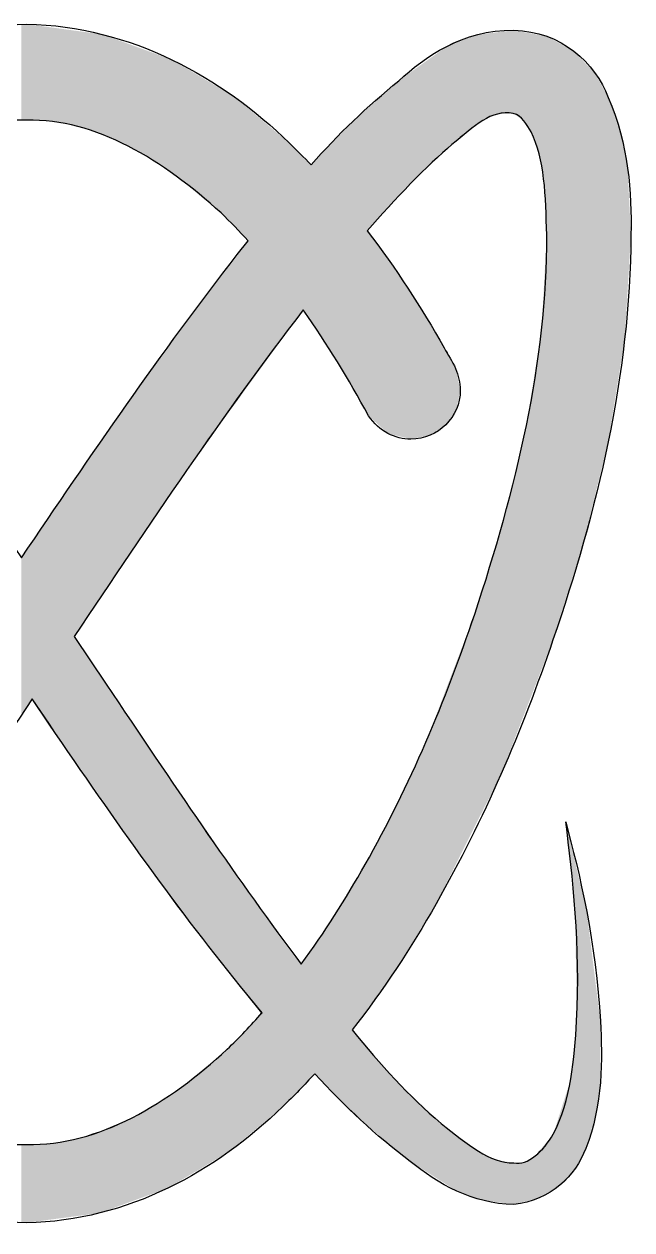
# Model space of a CAD drawing. Extents: x 0 to 50.4, y 0 to 50.
# Drawn here: x 25.2 to 50.4, y 0.04 to 50.02 of the extents above; entities that cross this region are included whole.
import ezdxf

# ---------------------------------------------------------------- set-up
doc = ezdxf.new("R2010")
doc.units = 0
doc.layers.add('LAYER_1', color=7, linetype='CONTINUOUS')

# ---------------------------------------------------------------- blocks, each defined once
blk = doc.blocks.new('BLOCK_2')
at = {"layer": 'LAYER_1'}
blk.add_open_spline([(47.658, 16.953), (47.944, 14.802), (48.274, 11.767), (48.112, 8.697), (48.022, 7.164), (47.88, 5.394), (47.143, 4.01), (46.751, 3.333), (46.085, 2.68), (45.501, 2.82), (44.513, 2.803), (43.587, 3.598), (42.491, 4.452), (41.147, 5.592), (39.972, 6.887), (38.802, 8.331), (40.094, 9.985), (41.258, 11.733), (42.283, 13.56), (44.27, 17.048), (45.856, 20.732), (47.129, 24.496), (48.952, 29.828), (50.337, 35.469), (50.362, 41.279), (50.403, 43.033), (50.266, 45.021), (49.424, 46.982), (48.868, 48.404), (47.481, 49.73), (45.501, 49.762), (43.38, 49.795), (41.8, 48.643), (40.739, 47.671), (39.431, 46.61), (38.213, 45.444), (37.099, 44.186), (36.803, 44.495), (36.501, 44.797), (36.193, 45.092), (33.416, 47.816), (29.623, 49.931), (25.311, 50.019), (21, 49.919), (17.224, 47.79), (14.461, 45.062), (14.084, 44.698), (13.718, 44.323), (13.361, 43.939), (12.248, 45.214), (11.028, 46.395), (9.716, 47.468), (8.658, 48.424), (7.137, 49.539), (5.122, 49.517), (3.275, 49.493), (1.957, 48.242), (1.413, 46.888), (0.583, 44.985), (0.446, 43.026), (0.474, 41.279), (0.474, 35.889), (1.662, 30.631), (3.281, 25.617), (3.269, 25.597), (3.267, 25.577), (3.26, 25.557), (1.453, 20.205), (0.089, 14.536), (0.083, 8.697), (0.047, 6.937), (0.196, 4.927), (1.058, 2.932), (1.631, 1.467), (3.065, 0.104), (5.123, 0.074), (7.305, 0.044), (8.907, 1.226), (9.962, 2.209), (11.379, 3.372), (12.69, 4.656), (13.881, 6.044), (14.157, 5.755), (14.439, 5.47), (14.727, 5.191), (17.453, 2.514), (21.14, 0.421), (25.311, 0.34), (29.482, 0.407), (33.186, 2.486), (35.926, 5.158), (36.388, 5.596), (36.825, 6.054), (37.252, 6.518), (38.483, 5.185), (39.771, 3.958), (41.209, 2.882), (42.353, 1.959), (43.802, 1.113), (45.501, 1.102), (47.036, 1.243), (48.066, 2.299), (48.489, 3.412), (49.208, 5.23), (49.188, 7.135), (49.095, 8.698), (48.928, 11.895), (48.227, 14.86), (47.658, 16.953)], degree=3, knots=[0, 0, 0, 0, 1, 1, 1, 2, 2, 2, 3, 3, 3, 4, 4, 4, 5, 5, 5, 6, 6, 6, 7, 7, 7, 8, 8, 8, 9, 9, 9, 10, 10, 10, 11, 11, 11, 12, 12, 12, 13, 13, 13, 14, 14, 14, 15, 15, 15, 16, 16, 16, 17, 17, 17, 18, 18, 18, 19, 19, 19, 20, 20, 20, 21, 21, 21, 22, 22, 22, 23, 23, 23, 24, 24, 24, 25, 25, 25, 26, 26, 26, 27, 27, 27, 28, 28, 28, 29, 29, 29, 30, 30, 30, 31, 31, 31, 32, 32, 32, 33, 33, 33, 34, 34, 34, 35, 35, 35, 36, 36, 36, 36], dxfattribs=at)
blk = doc.blocks.new('BLOCK_3')
at = {"layer": 'LAYER_1'}
blk.add_open_spline([(17.227, 42.223), (19.611, 44.394), (22.474, 46.136), (25.311, 46.034), (28.148, 46.122), (30.993, 44.366), (33.365, 42.191), (33.752, 41.823), (34.123, 41.435), (34.486, 41.036), (34.486, 41.036), (34.04, 40.465), (34.04, 40.465), (30.849, 36.379), (27.951, 32.128), (25.088, 27.899), (22.287, 32.072), (19.454, 36.257), (16.341, 40.28), (16.341, 40.28), (15.898, 40.853), (15.898, 40.853), (16.322, 41.328), (16.765, 41.785), (17.227, 42.223)], degree=3, knots=[0, 0, 0, 0, 1, 1, 1, 2, 2, 2, 3, 3, 3, 4, 4, 4, 5, 5, 5, 6, 6, 6, 7, 7, 7, 8, 8, 8, 8], dxfattribs=at)
blk = doc.blocks.new('BLOCK_7')
at = {"layer": 'LAYER_1'}
blk.add_open_spline([(33.617, 7.527), (31.211, 5.3), (28.283, 3.512), (25.311, 3.582), (22.339, 3.497), (19.395, 5.275), (16.973, 7.495), (16.617, 7.833), (16.272, 8.183), (15.937, 8.542), (16.179, 8.848), (16.415, 9.155), (16.65, 9.462), (19.82, 13.556), (22.695, 17.813), (25.536, 22.048), (25.536, 22.048), (26.246, 21.001), (26.246, 21.001), (28.996, 16.948), (31.609, 13.282), (34.432, 9.811), (34.432, 9.811), (35.065, 9.038), (35.065, 9.038), (34.605, 8.514), (34.121, 8.009), (33.617, 7.527)], degree=3, knots=[0, 0, 0, 0, 1, 1, 1, 2, 2, 2, 3, 3, 3, 4, 4, 4, 5, 5, 5, 6, 6, 6, 7, 7, 7, 8, 8, 8, 9, 9, 9, 9], dxfattribs=at)
blk = doc.blocks.new('BLOCK_8')
at = {"layer": 'LAYER_1'}
blk.add_open_spline([(36.694, 11.057), (36.694, 11.057), (36.466, 11.355), (36.466, 11.355), (33.806, 14.921), (31.396, 18.504), (28.604, 22.657), (28.604, 22.657), (27.276, 24.637), (27.276, 24.637), (30.373, 29.251), (33.43, 33.842), (36.776, 38.171), (37.762, 36.764), (38.664, 35.302), (39.476, 33.79), (39.927, 33.139), (40.59, 32.804), (41.233, 32.822), (42.366, 32.82), (43.286, 33.726), (43.288, 34.845), (43.288, 34.845), (43.288, 34.851), (43.288, 34.851), (43.271, 35.158), (43.206, 35.46), (43.094, 35.747), (42.956, 36.04), (42.78, 36.317), (42.619, 36.598), (41.671, 38.286), (40.606, 39.908), (39.431, 41.452), (40.541, 42.74), (41.939, 44.19), (42.943, 45.024), (43.891, 45.813), (44.547, 46.472), (45.486, 46.316), (45.837, 46.256), (46.049, 45.816), (46.222, 45.555), (46.79, 44.429), (46.83, 42.915), (46.871, 41.278), (46.897, 36.021), (45.595, 30.731), (43.883, 25.562), (42.68, 21.962), (41.197, 18.465), (39.343, 15.188), (38.529, 13.755), (37.655, 12.363), (36.694, 11.057)], degree=3, knots=[0, 0, 0, 0, 1, 1, 1, 2, 2, 2, 3, 3, 3, 4, 4, 4, 5, 5, 5, 6, 6, 6, 7, 7, 7, 8, 8, 8, 9, 9, 9, 10, 10, 10, 11, 11, 11, 12, 12, 12, 13, 13, 13, 14, 14, 14, 15, 15, 15, 16, 16, 16, 17, 17, 17, 18, 18, 18, 18], dxfattribs=at)
blk = doc.blocks.new('*U9')
at = {"layer": 'LAYER_1', "color": 7}
for points in [[(25.311, 46.034), (25.088, 49.987), (25.311, 50.018)], [(25.311, 46.034), (25.311, 50.018), (25.311, 50.018)], [(25.311, 46.034), (25.311, 50.018), (25.536, 46.023)], [(25.536, 46.023), (25.536, 49.988), (26.245, 45.989)], [(26.245, 45.989), (26.245, 49.892), (26.375, 45.983)], [(26.375, 45.983), (26.375, 49.874), (26.422, 45.974)], [(26.422, 45.974), (26.422, 49.868), (27.276, 45.807)], [(27.276, 45.807), (27.276, 49.752), (27.433, 45.776)], [(27.433, 45.776), (27.433, 49.731), (27.524, 45.746)], [(27.524, 45.746), (27.524, 49.719), (28.344, 45.475)], [(28.344, 45.475), (28.344, 49.608), (28.44, 45.444)], [(28.44, 45.444), (28.44, 49.595), (28.481, 45.43)], [(28.481, 45.43), (28.481, 49.58), (28.603, 45.374)], [(28.603, 45.374), (28.603, 49.536), (28.611, 45.371)], [(28.611, 45.371), (28.611, 49.533), (29.441, 44.994)], [(43.883, 45.761), (43.288, 49.309), (43.883, 49.537)], [(44.011, 45.862), (43.883, 49.537), (44.011, 49.586)], [(44.036, 45.882), (44.011, 49.586), (44.036, 49.589)], [(44.218, 46.024), (44.036, 49.589), (44.218, 49.61)], [(44.274, 46.049), (44.218, 49.61), (44.274, 49.617)], [(44.768, 46.265), (44.274, 49.617), (44.768, 49.675)], [(44.826, 46.291), (44.768, 49.675), (44.826, 49.682)], [(44.973, 46.296), (44.826, 49.682), (44.973, 49.699)], [(45.076, 46.3), (44.973, 49.699), (45.076, 49.711)], [(45.486, 46.316), (45.076, 49.711), (45.486, 49.76)], [(45.501, 46.306), (45.486, 49.76), (45.501, 49.761)], [(45.486, 46.316), (45.486, 49.76), (45.501, 46.306)], [(45.501, 46.306), (45.501, 49.761), (45.92, 46.011)], [(45.92, 46.011), (45.92, 49.686), (45.949, 45.968)], [(45.949, 45.968), (45.949, 49.681), (46.028, 45.848)], [(46.028, 45.848), (46.028, 49.666), (46.222, 45.555)], [(46.222, 45.555), (46.222, 49.631), (46.394, 45.087)], [(46.394, 45.087), (46.394, 49.6), (46.556, 44.646)], [(46.556, 44.646), (46.556, 49.571), (46.557, 44.642)], [(46.557, 44.642), (46.557, 49.571), (46.655, 44.099)], [(46.655, 44.099), (46.655, 49.553), (46.744, 43.608)], [(46.744, 43.608), (46.744, 49.537), (46.871, 41.278)], [(29.441, 44.994), (29.441, 49.231), (29.513, 44.961)], [(29.513, 44.961), (29.513, 49.205), (29.676, 44.868)], [(29.676, 44.868), (29.676, 49.145), (30.312, 44.506)], [(42.619, 44.719), (42.491, 48.928), (42.619, 49.019)], [(42.684, 44.781), (42.619, 49.019), (42.684, 49.066)], [(42.722, 44.816), (42.684, 49.066), (42.722, 49.093)], [(42.943, 45.024), (42.722, 49.093), (42.943, 49.178)], [(43.094, 45.143), (42.943, 49.178), (43.094, 49.235)], [(43.125, 45.167), (43.094, 49.235), (43.125, 49.247)], [(43.147, 45.184), (43.125, 49.247), (43.147, 49.256)], [(43.288, 45.295), (43.147, 49.256), (43.288, 49.309)], [(30.312, 44.506), (30.312, 48.914), (30.523, 44.386)], [(30.523, 44.386), (30.523, 48.837), (30.715, 44.256)], [(30.715, 44.256), (30.715, 48.767), (31.155, 43.958)], [(31.155, 43.958), (31.155, 48.607), (31.328, 43.841)], [(31.328, 43.841), (31.328, 48.544), (31.505, 43.721)], [(42.031, 44.166), (41.857, 48.473), (42.031, 48.598)], [(42.283, 44.403), (42.031, 48.598), (42.283, 48.778)], [(42.491, 44.599), (42.283, 48.778), (42.491, 48.928)], [(31.505, 43.721), (31.505, 48.439), (31.698, 43.563)], [(31.698, 43.563), (31.698, 48.324), (31.722, 43.543)], [(31.722, 43.543), (31.722, 48.31), (31.932, 43.37)], [(31.932, 43.37), (31.932, 48.185), (32.349, 43.027)], [(41.209, 43.389), (41.11, 47.937), (41.209, 48.008)], [(41.226, 43.408), (41.209, 48.008), (41.226, 48.021)], [(41.232, 43.414), (41.226, 48.021), (41.232, 48.025)], [(41.857, 44.002), (41.232, 48.025), (41.857, 48.473)], [(32.349, 43.027), (32.349, 47.937), (32.584, 42.833)], [(32.584, 42.833), (32.584, 47.797), (33.365, 42.191)], [(40.581, 42.705), (40.283, 47.269), (40.581, 47.532)], [(40.643, 42.772), (40.581, 47.532), (40.643, 47.586)], [(40.665, 42.797), (40.643, 47.586), (40.665, 47.606)], [(40.739, 42.877), (40.665, 47.606), (40.739, 47.671)], [(41.11, 43.281), (40.739, 47.671), (41.11, 47.937)], [(33.365, 42.191), (33.365, 47.333), (33.617, 41.932)], [(33.617, 41.932), (33.617, 47.184), (33.698, 41.848)], [(33.698, 41.848), (33.698, 47.135), (33.927, 41.612)], [(33.927, 41.612), (33.927, 46.999), (34.04, 41.495)], [(40.283, 42.38), (39.476, 46.558), (40.283, 47.269)], [(34.04, 41.495), (34.04, 46.904), (34.432, 41.091)], [(34.432, 41.091), (34.432, 46.574), (34.486, 41.036)], [(39.431, 33.868), (39.343, 46.44), (39.431, 46.518)], [(39.476, 41.501), (39.431, 46.518), (39.476, 46.558)], [(38.846, 34.883), (38.802, 45.956), (38.846, 46.002)], [(39.153, 34.351), (38.846, 46.002), (39.153, 46.273)], [(38.846, 34.883), (38.846, 46.002), (39.153, 34.351)], [(39.343, 34.021), (39.153, 46.273), (39.343, 46.44)], [(39.153, 34.351), (39.153, 46.273), (39.343, 34.021)], [(39.343, 34.021), (39.343, 46.44), (39.431, 33.868)], [(38.802, 34.959), (38.191, 45.322), (38.802, 45.956)], [(38.802, 34.959), (38.802, 45.956), (38.846, 34.883)], [(38.073, 36.199), (37.252, 44.346), (38.073, 45.199)], [(38.191, 36.02), (38.073, 45.199), (38.191, 45.322)], [(38.073, 36.199), (38.073, 45.199), (38.191, 36.02)], [(38.191, 36.02), (38.191, 45.322), (38.802, 34.959)], [(36.776, 38.171), (36.776, 44.509), (37.099, 37.68)], [(37.252, 37.447), (37.099, 44.186), (37.252, 44.346)], [(37.099, 37.68), (37.099, 44.186), (37.252, 37.447)], [(37.252, 37.447), (37.252, 44.346), (38.073, 36.199)], [(34.486, 35.022), (34.432, 40.967), (34.486, 41.036)], [(39.431, 33.868), (39.431, 41.452), (39.476, 33.79)], [(39.476, 33.79), (39.476, 41.389), (40.283, 33.055)], [(46.871, 23.828), (46.744, 38.957), (46.871, 41.278)], [(34.432, 34.948), (34.04, 40.466), (34.432, 40.967)], [(33.698, 33.939), (33.617, 39.906), (33.698, 40.014)], [(33.927, 34.254), (33.698, 40.014), (33.927, 40.316)], [(34.04, 34.409), (33.927, 40.316), (34.04, 40.466)], [(40.283, 33.055), (40.283, 40.248), (40.581, 32.982)], [(33.365, 33.48), (32.584, 38.543), (33.365, 39.574)], [(33.617, 33.827), (33.365, 39.574), (33.617, 39.906)], [(40.581, 32.982), (40.581, 39.826), (40.643, 32.967)], [(40.643, 32.967), (40.643, 39.739), (40.665, 32.961)], [(40.665, 32.961), (40.665, 39.707), (40.739, 32.943)], [(40.739, 32.943), (40.739, 39.604), (41.11, 32.852)], [(41.11, 32.852), (41.11, 39.079), (41.209, 32.828)], [(32.584, 32.407), (32.349, 38.232), (32.584, 38.543)], [(41.209, 32.828), (41.209, 38.917), (41.226, 32.823)], [(41.226, 32.823), (41.226, 38.887), (41.232, 32.822)], [(46.744, 23.501), (46.655, 37.331), (46.744, 38.957)], [(32.349, 32.083), (31.932, 37.682), (32.349, 38.232)], [(31.932, 31.511), (31.722, 37.404), (31.932, 37.682)], [(31.505, 30.88), (31.328, 36.858), (31.505, 37.104)], [(31.698, 31.165), (31.505, 37.104), (31.698, 37.373)], [(31.722, 31.2), (31.698, 37.373), (31.722, 37.404)], [(46.655, 23.272), (46.557, 36.714), (46.655, 37.331)], [(31.155, 30.364), (30.715, 36.006), (31.155, 36.618)], [(31.328, 30.618), (31.155, 36.618), (31.328, 36.858)], [(46.556, 23.015), (46.394, 35.686), (46.556, 36.705)], [(46.557, 23.018), (46.556, 36.705), (46.557, 36.714)], [(30.715, 29.714), (30.523, 35.739), (30.715, 36.006)], [(30.523, 29.429), (30.312, 35.445), (30.523, 35.739)], [(46.394, 22.596), (46.222, 34.606), (46.394, 35.686)], [(30.312, 29.118), (29.676, 34.562), (30.312, 35.445)], [(29.676, 28.18), (29.513, 34.335), (29.676, 34.562)], [(46.222, 22.152), (46.028, 33.387), (46.222, 34.606)], [(29.441, 27.833), (28.611, 33.026), (29.441, 34.235)], [(29.513, 27.938), (29.441, 34.235), (29.513, 34.335)], [(28.603, 26.596), (28.481, 32.837), (28.603, 33.015)], [(28.611, 26.607), (28.603, 33.015), (28.611, 33.026)], [(45.949, 21.446), (45.92, 32.941), (45.949, 33.058)], [(46.028, 21.652), (45.949, 33.058), (46.028, 33.387)], [(28.344, 26.213), (27.524, 31.445), (28.344, 32.638)], [(28.44, 26.355), (28.344, 32.638), (28.44, 32.778)], [(28.481, 26.415), (28.44, 32.778), (28.481, 32.837)], [(45.92, 21.372), (45.501, 31.211), (45.92, 32.941)], [(27.276, 19.527), (26.422, 29.841), (27.276, 31.084)], [(27.433, 24.868), (27.276, 31.084), (27.433, 31.312)], [(27.524, 25.003), (27.433, 31.312), (27.524, 31.445)], [(45.486, 20.249), (45.076, 29.458), (45.486, 31.149)], [(45.501, 20.288), (45.486, 31.149), (45.501, 31.211)], [(26.245, 21.001), (25.536, 28.551), (26.245, 29.583)], [(26.375, 20.816), (26.245, 29.583), (26.375, 29.771)], [(26.245, 21.001), (26.245, 29.583), (26.375, 20.816)], [(26.422, 20.748), (26.375, 29.771), (26.422, 29.841)], [(26.375, 20.816), (26.375, 29.771), (26.422, 20.748)], [(26.422, 20.748), (26.422, 29.841), (27.276, 19.527)], [(44.973, 18.925), (44.826, 28.642), (44.973, 29.125)], [(45.076, 19.189), (44.973, 29.125), (45.076, 29.458)], [(25.536, 22.049), (25.311, 28.223), (25.536, 28.551)], [(25.536, 22.049), (25.536, 28.551), (26.245, 21.001)], [(44.826, 18.63), (44.768, 28.453), (44.826, 28.642)], [(25.311, 21.717), (25.088, 27.898), (25.311, 28.222)], [(25.311, 21.718), (25.311, 28.222), (25.311, 28.223)], [(44.768, 18.515), (44.274, 26.841), (44.768, 28.453)], [(44.218, 17.418), (44.036, 26.064), (44.218, 26.656)], [(44.274, 17.531), (44.218, 26.656), (44.274, 26.841)], [(44.036, 17.056), (44.011, 25.98), (44.036, 26.064)], [(43.883, 16.75), (43.288, 24.002), (43.883, 25.561)], [(44.011, 17.006), (43.883, 25.561), (44.011, 25.98)], [(27.276, 19.527), (27.276, 24.637), (27.433, 19.303)], [(27.433, 19.303), (27.433, 24.403), (27.524, 19.172)], [(27.524, 19.172), (27.524, 24.267), (28.344, 18)], [(43.288, 15.563), (43.147, 23.633), (43.288, 24.002)], [(43.094, 15.177), (42.943, 23.099), (43.094, 23.495)], [(43.125, 15.239), (43.094, 23.495), (43.125, 23.576)], [(43.147, 15.282), (43.125, 23.576), (43.147, 23.633)], [(28.344, 18), (28.344, 23.043), (28.44, 17.863)], [(42.943, 14.876), (42.722, 22.52), (42.943, 23.099)], [(28.44, 17.863), (28.44, 22.9), (28.481, 17.805)], [(28.481, 17.805), (28.481, 22.839), (28.603, 17.63)], [(28.603, 17.63), (28.603, 22.657), (28.611, 17.619)], [(28.611, 17.619), (28.611, 22.646), (29.441, 16.432)], [(42.722, 14.436), (42.684, 22.421), (42.722, 22.52)], [(42.619, 14.23), (42.491, 21.915), (42.619, 22.25)], [(42.684, 14.36), (42.619, 22.25), (42.684, 22.421)], [(42.491, 13.975), (42.283, 21.37), (42.491, 21.915)], [(29.441, 16.432), (29.441, 21.421), (29.513, 16.33)], [(29.513, 16.33), (29.513, 21.316), (29.676, 16.096)], [(29.676, 16.096), (29.676, 21.075), (30.312, 15.188)], [(42.283, 13.56), (42.031, 20.71), (42.283, 21.37)], [(42.031, 13.149), (41.857, 20.254), (42.031, 20.71)], [(30.312, 15.188), (30.312, 20.138), (30.523, 14.905)], [(41.857, 12.864), (41.232, 18.907), (41.857, 20.254)], [(30.523, 14.905), (30.523, 19.827), (30.715, 14.646)], [(30.715, 14.646), (30.715, 19.543), (31.155, 14.055)], [(31.155, 14.055), (31.155, 18.893), (31.328, 13.824)], [(31.328, 13.824), (31.328, 18.639), (31.505, 13.586)], [(41.11, 11.644), (40.739, 17.843), (41.11, 18.643)], [(41.209, 11.805), (41.11, 18.643), (41.209, 18.856)], [(41.226, 11.834), (41.209, 18.856), (41.226, 18.894)], [(41.232, 11.844), (41.226, 18.894), (41.232, 18.907)], [(31.505, 13.586), (31.505, 18.378), (31.698, 13.327)], [(31.698, 13.327), (31.698, 18.093), (31.722, 13.295)], [(31.722, 13.295), (31.722, 18.058), (31.932, 13.012)], [(31.932, 13.012), (31.932, 17.747), (32.349, 12.454)], [(40.581, 10.796), (40.283, 16.963), (40.581, 17.526)], [(40.643, 10.881), (40.581, 17.526), (40.643, 17.642)], [(40.665, 10.918), (40.643, 17.642), (40.665, 17.685)], [(40.739, 11.037), (40.665, 17.685), (40.739, 17.843)], [(32.349, 12.454), (32.349, 17.133), (32.584, 12.155)], [(32.584, 12.155), (32.584, 16.786), (33.365, 11.164)], [(40.283, 10.382), (39.476, 15.44), (40.283, 16.963)], [(47.87, 14.926), (47.87, 16.048), (47.997, 13.713)], [(33.365, 11.164), (33.365, 15.694), (33.617, 10.845)], [(47.997, 13.713), (47.997, 15.506), (48.053, 13.17)], [(33.617, 10.845), (33.617, 15.342), (33.698, 10.741)], [(33.698, 10.741), (33.698, 15.228), (33.927, 10.451)], [(39.343, 9.08), (39.153, 14.872), (39.343, 15.188)], [(39.431, 9.202), (39.343, 15.188), (39.431, 15.355)], [(39.476, 9.264), (39.431, 15.355), (39.476, 15.44)], [(48.053, 13.17), (48.053, 15.264), (48.06, 12.698)], [(48.06, 12.698), (48.06, 15.237), (48.112, 8.697)], [(33.927, 10.451), (33.927, 14.907), (34.04, 10.307)], [(34.04, 10.307), (34.04, 14.749), (34.432, 9.81)], [(39.153, 8.817), (38.846, 14.362), (39.153, 14.872)], [(34.432, 9.81), (34.432, 14.201), (34.486, 9.745)], [(34.486, 9.745), (34.486, 14.125), (35.064, 9.038)], [(38.802, 4.957), (38.191, 13.271), (38.802, 14.288)], [(38.846, 8.392), (38.802, 14.288), (38.846, 14.362)], [(38.073, 5.691), (37.252, 11.873), (38.073, 13.075)], [(38.191, 5.572), (38.073, 13.075), (38.191, 13.271)], [(38.073, 5.691), (38.073, 13.075), (38.191, 5.572)], [(38.191, 5.572), (38.191, 13.271), (38.802, 4.957)], [(37.099, 6.361), (36.776, 11.176), (37.099, 11.649)], [(37.252, 6.518), (37.099, 11.649), (37.252, 11.873)], [(37.252, 6.518), (37.252, 11.873), (38.073, 5.691)], [(36.776, 6.03), (36.694, 11.056), (36.776, 11.176)], [(35.064, 4.434), (34.486, 8.434), (35.064, 9.038)], [(48.112, 2.701), (48.06, 8.176), (48.112, 8.697)], [(34.432, 3.904), (34.04, 7.969), (34.432, 8.378)], [(34.486, 3.949), (34.432, 8.378), (34.486, 8.434)], [(38.802, 4.957), (38.802, 8.331), (38.846, 4.912)], [(38.846, 4.912), (38.846, 8.28), (39.153, 4.603)], [(48.053, 2.595), (47.997, 7.553), (48.053, 8.115)], [(48.06, 2.602), (48.053, 8.115), (48.06, 8.176)], [(33.617, 3.239), (33.365, 7.319), (33.617, 7.527)], [(33.698, 3.287), (33.617, 7.527), (33.698, 7.612)], [(33.927, 3.48), (33.698, 7.612), (33.927, 7.851)], [(34.04, 3.575), (33.927, 7.851), (34.04, 7.969)], [(39.153, 4.603), (39.153, 7.926), (39.343, 4.444)], [(39.343, 4.444), (39.343, 7.707), (39.431, 4.37)], [(39.431, 4.37), (39.431, 7.605), (39.476, 4.333)], [(39.476, 4.333), (39.476, 7.553), (40.283, 3.658)], [(47.997, 2.533), (47.87, 6.298), (47.997, 7.553)], [(33.365, 3.089), (32.584, 6.674), (33.365, 7.319)], [(32.584, 2.624), (32.349, 6.48), (32.584, 6.674)], [(40.283, 3.658), (40.283, 6.622), (40.581, 3.408)], [(31.932, 2.235), (31.722, 5.962), (31.932, 6.136)], [(32.349, 2.483), (31.932, 6.136), (32.349, 6.48)], [(40.581, 3.408), (40.581, 6.278), (40.643, 3.356)], [(40.643, 3.356), (40.643, 6.219), (40.665, 3.337)], [(40.665, 3.337), (40.665, 6.197), (40.739, 3.276)], [(40.739, 3.276), (40.739, 6.127), (41.11, 2.965)], [(47.87, 2.394), (47.658, 5.631), (47.87, 6.298)], [(31.155, 1.772), (30.715, 5.282), (31.155, 5.579)], [(31.328, 1.875), (31.155, 5.579), (31.328, 5.695)], [(31.505, 1.98), (31.328, 5.695), (31.505, 5.815)], [(31.698, 2.095), (31.505, 5.815), (31.698, 5.945)], [(31.722, 2.11), (31.698, 5.945), (31.722, 5.962)], [(41.11, 2.965), (41.11, 5.773), (41.209, 2.883)], [(41.209, 2.883), (41.209, 5.678), (41.226, 2.871)], [(41.226, 2.871), (41.226, 5.661), (41.232, 2.867)], [(41.232, 2.867), (41.232, 5.656), (41.857, 2.47)], [(47.658, 2.162), (47.412, 4.857), (47.658, 5.631)], [(30.312, 1.464), (29.676, 4.694), (30.312, 5.054)], [(30.523, 1.541), (30.312, 5.054), (30.523, 5.173)], [(30.715, 1.611), (30.523, 5.173), (30.715, 5.282)], [(41.857, 2.47), (41.857, 5.059), (42.031, 2.359)], [(29.441, 1.146), (28.611, 4.213), (29.441, 4.588)], [(29.513, 1.172), (29.441, 4.588), (29.513, 4.62)], [(29.676, 1.232), (29.513, 4.62), (29.676, 4.694)], [(42.031, 2.359), (42.031, 4.892), (42.283, 2.199)], [(42.283, 2.199), (42.283, 4.652), (42.491, 2.067)], [(47.412, 1.893), (47.143, 4.01), (47.412, 4.857)], [(28.344, 0.745), (27.524, 3.856), (28.344, 4.125)], [(28.44, 0.78), (28.344, 4.125), (28.44, 4.157)], [(28.481, 0.795), (28.44, 4.157), (28.481, 4.17)], [(28.603, 0.84), (28.481, 4.17), (28.603, 4.21)], [(28.611, 0.842), (28.603, 4.21), (28.611, 4.213)], [(42.491, 2.067), (42.491, 4.453), (42.619, 1.986)], [(42.619, 1.986), (42.619, 4.358), (42.684, 1.944)], [(42.684, 1.944), (42.684, 4.31), (42.722, 1.92)], [(42.722, 1.92), (42.722, 4.282), (42.943, 1.78)], [(42.943, 1.78), (42.943, 4.119), (43.094, 1.684)], [(43.094, 1.684), (43.094, 4.007), (43.125, 1.664)], [(47.143, 1.727), (47.129, 3.993), (47.143, 4.01)], [(25.088, 0.37), (25.088, 3.593), (25.311, 0.34)], [(25.536, 0.37), (25.311, 3.583), (25.536, 3.595)], [(25.311, 0.34), (25.311, 3.583), (25.311, 0.34)], [(25.311, 0.34), (25.311, 3.583), (25.311, 3.583)], [(26.245, 0.465), (25.536, 3.595), (26.245, 3.632)], [(26.375, 0.482), (26.245, 3.632), (26.375, 3.638)], [(26.422, 0.488), (26.375, 3.638), (26.422, 3.641)], [(27.276, 0.602), (26.422, 3.641), (27.276, 3.808)], [(27.433, 0.623), (27.276, 3.808), (27.433, 3.838)], [(27.524, 0.636), (27.433, 3.838), (27.524, 3.856)], [(43.125, 1.664), (43.125, 3.984), (43.147, 1.65)], [(43.147, 1.65), (43.147, 3.968), (43.288, 1.601)], [(43.288, 1.601), (43.288, 3.864), (43.883, 1.392)], [(46.744, 1.482), (46.655, 3.424), (46.744, 3.53)], [(46.871, 1.56), (46.744, 3.53), (46.871, 3.683)], [(47.129, 1.719), (46.871, 3.683), (47.129, 3.993)], [(46.871, 1.56), (46.871, 3.683), (46.871, 3.683)], [(43.883, 1.392), (43.883, 3.424), (44.011, 1.347)], [(44.011, 1.347), (44.011, 3.329), (44.036, 1.339)], [(44.036, 1.339), (44.036, 3.31), (44.218, 1.275)], [(44.218, 1.275), (44.218, 3.22), (44.274, 1.255)], [(44.274, 1.255), (44.274, 3.192), (44.768, 1.194)], [(46.222, 1.283), (46.028, 2.898), (46.222, 3.01)], [(46.394, 1.326), (46.222, 3.01), (46.394, 3.109)], [(46.556, 1.366), (46.394, 3.109), (46.556, 3.304)], [(46.557, 1.367), (46.556, 3.304), (46.557, 3.306)], [(46.655, 1.428), (46.557, 3.306), (46.655, 3.424)], [(44.768, 1.194), (44.768, 2.948), (44.826, 1.187)], [(44.826, 1.187), (44.826, 2.938), (44.973, 1.168)], [(44.973, 1.168), (44.973, 2.912), (45.076, 1.155)], [(45.076, 1.155), (45.076, 2.894), (45.486, 1.104)], [(45.486, 1.104), (45.486, 2.823), (45.501, 1.102)], [(45.92, 1.207), (45.501, 2.82), (45.92, 2.85)], [(45.949, 1.215), (45.92, 2.85), (45.949, 2.852)], [(46.028, 1.234), (45.949, 2.852), (46.028, 2.898)]]:
    blk.add_solid(points, dxfattribs=at)
at = {"layer": 'LAYER_1', "color": 7, "extrusion": (0, 0, -1)}
for points in [[(-25.088, 46.024), (-25.088, 49.987), (-25.311, 46.034)], [(-25.311, 46.034), (-25.311, 50.018), (-25.311, 46.034)], [(-25.536, 46.023), (-25.311, 50.018), (-25.536, 49.988)], [(-26.245, 45.989), (-25.536, 49.988), (-26.245, 49.892)], [(-26.375, 45.983), (-26.245, 49.892), (-26.375, 49.874)], [(-26.422, 45.974), (-26.375, 49.874), (-26.422, 49.868)], [(-27.276, 45.807), (-26.422, 49.868), (-27.276, 49.752)], [(-27.433, 45.776), (-27.276, 49.752), (-27.433, 49.731)], [(-27.524, 45.746), (-27.433, 49.731), (-27.524, 49.719)], [(-28.344, 45.475), (-27.524, 49.719), (-28.344, 49.608)], [(-28.44, 45.444), (-28.344, 49.608), (-28.44, 49.595)], [(-28.481, 45.43), (-28.44, 49.595), (-28.481, 49.58)], [(-28.603, 45.374), (-28.481, 49.58), (-28.603, 49.536)], [(-28.611, 45.371), (-28.603, 49.536), (-28.611, 49.533)], [(-29.441, 44.994), (-28.611, 49.533), (-29.441, 49.231)], [(-43.883, 45.761), (-43.883, 49.537), (-44.011, 45.862)], [(-44.011, 45.862), (-44.011, 49.586), (-44.036, 45.882)], [(-44.036, 45.882), (-44.036, 49.589), (-44.218, 46.024)], [(-44.218, 46.024), (-44.218, 49.61), (-44.274, 46.049)], [(-44.274, 46.049), (-44.274, 49.617), (-44.768, 46.265)], [(-44.768, 46.265), (-44.768, 49.675), (-44.826, 46.291)], [(-44.826, 46.291), (-44.826, 49.682), (-44.973, 46.296)], [(-44.973, 46.296), (-44.973, 49.699), (-45.076, 46.3)], [(-45.076, 46.3), (-45.076, 49.711), (-45.486, 46.316)], [(-45.92, 46.011), (-45.501, 49.761), (-45.92, 49.686)], [(-45.949, 45.968), (-45.92, 49.686), (-45.949, 49.681)], [(-46.028, 45.848), (-45.949, 49.681), (-46.028, 49.666)], [(-46.222, 45.555), (-46.028, 49.666), (-46.222, 49.631)], [(-46.394, 45.087), (-46.222, 49.631), (-46.394, 49.6)], [(-46.556, 44.646), (-46.394, 49.6), (-46.556, 49.571)], [(-46.557, 44.642), (-46.556, 49.571), (-46.557, 49.571)], [(-46.655, 44.099), (-46.557, 49.571), (-46.655, 49.553)], [(-46.744, 43.608), (-46.655, 49.553), (-46.744, 49.537)], [(-46.871, 41.278), (-46.744, 49.537), (-46.871, 49.514)], [(-46.871, 23.828), (-46.871, 49.514), (-46.871, 23.829)], [(-46.871, 23.829), (-46.871, 49.514), (-46.871, 49.514)], [(-46.871, 23.829), (-46.871, 49.514), (-47.129, 24.496)], [(-47.129, 24.496), (-46.871, 49.514), (-47.129, 49.372)], [(-29.513, 44.961), (-29.441, 49.231), (-29.513, 49.205)], [(-29.676, 44.868), (-29.513, 49.205), (-29.676, 49.145)], [(-30.312, 44.506), (-29.676, 49.145), (-30.312, 48.914)], [(-42.619, 44.719), (-42.619, 49.019), (-42.684, 44.781)], [(-42.684, 44.781), (-42.684, 49.066), (-42.722, 44.816)], [(-42.722, 44.816), (-42.722, 49.093), (-42.943, 45.024)], [(-42.943, 45.024), (-42.943, 49.178), (-43.094, 45.143)], [(-43.094, 45.143), (-43.094, 49.235), (-43.125, 45.167)], [(-43.125, 45.167), (-43.125, 49.247), (-43.147, 45.184)], [(-43.147, 45.184), (-43.147, 49.256), (-43.288, 45.295)], [(-43.288, 45.295), (-43.288, 49.309), (-43.883, 45.761)], [(-47.129, 24.496), (-47.129, 49.372), (-47.143, 24.541)], [(-47.143, 24.541), (-47.129, 49.372), (-47.143, 49.364)], [(-47.143, 24.541), (-47.143, 49.364), (-47.412, 25.399)], [(-47.412, 25.399), (-47.143, 49.364), (-47.412, 49.216)], [(-47.412, 25.399), (-47.412, 49.216), (-47.658, 26.184)], [(-47.658, 26.184), (-47.412, 49.216), (-47.658, 49.08)], [(-47.658, 26.184), (-47.658, 49.08), (-47.87, 26.86)], [(-47.87, 26.86), (-47.658, 49.08), (-47.87, 48.963)], [(-30.523, 44.386), (-30.312, 48.914), (-30.523, 48.837)], [(-30.715, 44.256), (-30.523, 48.837), (-30.715, 48.767)], [(-31.155, 43.958), (-30.715, 48.767), (-31.155, 48.607)], [(-31.328, 43.841), (-31.155, 48.607), (-31.328, 48.544)], [(-31.505, 43.721), (-31.328, 48.544), (-31.505, 48.439)], [(-42.031, 44.166), (-42.031, 48.598), (-42.283, 44.403)], [(-42.283, 44.403), (-42.283, 48.778), (-42.491, 44.599)], [(-42.491, 44.599), (-42.491, 48.928), (-42.619, 44.719)], [(-47.87, 26.86), (-47.87, 48.963), (-47.997, 27.265)], [(-47.997, 27.265), (-47.87, 48.963), (-47.997, 48.893)], [(-47.997, 27.265), (-47.997, 48.893), (-48.053, 27.446)], [(-48.053, 27.446), (-47.997, 48.893), (-48.053, 48.835)], [(-48.053, 27.446), (-48.053, 48.835), (-48.06, 27.466)], [(-48.06, 27.466), (-48.053, 48.835), (-48.06, 48.829)], [(-48.06, 27.466), (-48.06, 48.829), (-48.112, 27.633)], [(-48.112, 27.633), (-48.06, 48.829), (-48.112, 48.775)], [(-48.112, 27.633), (-48.112, 48.775), (-48.4, 28.551)], [(-48.4, 28.551), (-48.112, 48.775), (-48.4, 48.479)], [(-48.4, 28.551), (-48.4, 48.479), (-48.489, 28.914)], [(-48.489, 28.914), (-48.4, 48.479), (-48.489, 48.388)], [(-31.698, 43.563), (-31.505, 48.439), (-31.698, 48.324)], [(-31.722, 43.543), (-31.698, 48.324), (-31.722, 48.31)], [(-31.932, 43.37), (-31.722, 48.31), (-31.932, 48.185)], [(-32.349, 43.027), (-31.932, 48.185), (-32.349, 47.937)], [(-41.209, 43.389), (-41.209, 48.008), (-41.226, 43.408)], [(-41.226, 43.408), (-41.226, 48.021), (-41.232, 43.414)], [(-41.232, 43.414), (-41.232, 48.025), (-41.857, 44.002)], [(-41.857, 44.002), (-41.857, 48.473), (-42.031, 44.166)], [(-48.489, 28.914), (-48.489, 48.388), (-48.527, 29.07)], [(-48.527, 29.07), (-48.489, 48.388), (-48.527, 48.349)], [(-48.527, 29.07), (-48.527, 48.349), (-48.855, 30.406)], [(-48.855, 30.406), (-48.527, 48.349), (-48.855, 48.012)], [(-48.855, 30.406), (-48.855, 48.012), (-48.9, 30.591)], [(-48.9, 30.591), (-48.855, 48.012), (-48.9, 47.93)], [(-32.584, 42.833), (-32.349, 47.937), (-32.584, 47.797)], [(-33.365, 42.191), (-32.584, 47.797), (-33.365, 47.333)], [(-40.581, 42.705), (-40.581, 47.532), (-40.643, 42.772)], [(-40.643, 42.772), (-40.643, 47.586), (-40.665, 42.797)], [(-40.665, 42.797), (-40.665, 47.606), (-40.739, 42.877)], [(-40.739, 42.877), (-40.739, 47.671), (-41.11, 43.281)], [(-41.11, 43.281), (-41.11, 47.937), (-41.209, 43.389)], [(-48.9, 30.591), (-48.9, 47.93), (-49.095, 31.386)], [(-49.095, 31.386), (-48.9, 47.93), (-49.095, 47.577)], [(-49.095, 31.386), (-49.095, 47.577), (-49.096, 31.391)], [(-49.096, 31.391), (-49.095, 47.577), (-49.096, 47.574)], [(-49.096, 31.391), (-49.096, 47.574), (-49.42, 32.709)], [(-49.42, 32.709), (-49.096, 47.574), (-49.42, 46.989)], [(-33.617, 41.932), (-33.365, 47.333), (-33.617, 47.184)], [(-33.698, 41.848), (-33.617, 47.184), (-33.698, 47.135)], [(-33.927, 41.612), (-33.698, 47.135), (-33.927, 46.999)], [(-34.04, 41.495), (-33.927, 46.999), (-34.04, 46.904)], [(-40.283, 42.38), (-40.283, 47.269), (-40.581, 42.705)], [(-49.42, 32.709), (-49.42, 46.989), (-49.424, 32.734)], [(-49.424, 32.734), (-49.42, 46.989), (-49.424, 46.982)], [(-49.424, 32.734), (-49.424, 46.982), (-49.931, 35.891)], [(-49.931, 35.891), (-49.424, 46.982), (-49.931, 45.511)], [(-34.432, 41.091), (-34.04, 46.904), (-34.432, 46.574)], [(-34.486, 41.036), (-34.432, 46.574), (-34.486, 46.529)], [(-34.486, 35.022), (-34.486, 46.529), (-35.064, 35.817)], [(-35.064, 35.817), (-34.486, 46.529), (-35.064, 46.042)], [(-39.431, 41.452), (-39.431, 46.518), (-39.476, 41.501)], [(-39.476, 41.501), (-39.476, 46.558), (-40.283, 42.38)], [(-35.064, 35.817), (-35.064, 46.042), (-35.926, 37.002)], [(-35.926, 37.002), (-35.064, 46.042), (-35.926, 45.317)], [(-49.931, 35.891), (-49.931, 45.511), (-50.103, 36.956)], [(-50.103, 36.956), (-49.931, 45.511), (-50.103, 44.658)], [(-35.926, 37.002), (-35.926, 45.317), (-36.193, 37.369)], [(-36.193, 37.369), (-35.926, 45.317), (-36.193, 45.093)], [(-36.193, 37.369), (-36.193, 45.093), (-36.466, 37.744)], [(-36.466, 37.744), (-36.193, 45.093), (-36.466, 44.82)], [(-36.466, 37.744), (-36.466, 44.82), (-36.694, 38.058)], [(-36.694, 38.058), (-36.466, 44.82), (-36.694, 44.591)], [(-36.694, 38.058), (-36.694, 44.591), (-36.776, 38.171)], [(-36.776, 38.171), (-36.694, 44.591), (-36.776, 44.509)], [(-37.099, 37.68), (-36.776, 44.509), (-37.099, 44.186)], [(-50.103, 36.956), (-50.103, 44.658), (-50.224, 38.979)], [(-50.224, 38.979), (-50.103, 44.658), (-50.224, 44.053)], [(-50.224, 38.979), (-50.224, 44.053), (-50.362, 41.279)], [(-39.476, 33.79), (-39.431, 41.452), (-39.476, 41.389)], [(-40.283, 33.055), (-39.476, 41.389), (-40.283, 40.248)], [(-34.432, 34.948), (-34.432, 40.967), (-34.486, 35.022)], [(-33.698, 33.939), (-33.698, 40.014), (-33.927, 34.254)], [(-33.927, 34.254), (-33.927, 40.316), (-34.04, 34.409)], [(-34.04, 34.409), (-34.04, 40.466), (-34.432, 34.948)], [(-40.581, 32.982), (-40.283, 40.248), (-40.581, 39.826)], [(-33.365, 33.48), (-33.365, 39.574), (-33.617, 33.827)], [(-33.617, 33.827), (-33.617, 39.906), (-33.698, 33.939)], [(-40.643, 32.967), (-40.581, 39.826), (-40.643, 39.739)], [(-40.665, 32.961), (-40.643, 39.739), (-40.665, 39.707)], [(-40.739, 32.943), (-40.665, 39.707), (-40.739, 39.604)], [(-41.11, 32.852), (-40.739, 39.604), (-41.11, 39.079)], [(-41.209, 32.828), (-41.11, 39.079), (-41.209, 38.917)], [(-32.584, 32.407), (-32.584, 38.543), (-33.365, 33.48)], [(-41.226, 32.823), (-41.209, 38.917), (-41.226, 38.887)], [(-41.232, 32.822), (-41.226, 38.887), (-41.232, 38.877)], [(-41.232, 32.822), (-41.232, 38.877), (-41.857, 32.945)], [(-41.857, 32.945), (-41.232, 38.877), (-41.857, 37.85)], [(-46.744, 23.501), (-46.744, 38.957), (-46.871, 23.828)], [(-32.349, 32.083), (-32.349, 38.232), (-32.584, 32.407)], [(-31.932, 31.511), (-31.932, 37.682), (-32.349, 32.083)], [(-41.857, 32.945), (-41.857, 37.85), (-42.031, 32.98)], [(-42.031, 32.98), (-41.857, 37.85), (-42.031, 37.564)], [(-42.031, 32.98), (-42.031, 37.564), (-42.283, 33.147)], [(-42.283, 33.147), (-42.031, 37.564), (-42.283, 37.15)], [(-31.505, 30.88), (-31.505, 37.104), (-31.698, 31.165)], [(-31.698, 31.165), (-31.698, 37.373), (-31.722, 31.2)], [(-31.722, 31.2), (-31.722, 37.404), (-31.932, 31.511)], [(-42.283, 33.147), (-42.283, 37.15), (-42.491, 33.285)], [(-42.491, 33.285), (-42.283, 37.15), (-42.491, 36.808)], [(-46.655, 23.272), (-46.655, 37.331), (-46.744, 23.501)], [(-31.155, 30.364), (-31.155, 36.618), (-31.328, 30.618)], [(-31.328, 30.618), (-31.328, 36.858), (-31.505, 30.88)], [(-42.491, 33.285), (-42.491, 36.808), (-42.619, 33.37)], [(-42.619, 33.37), (-42.491, 36.808), (-42.619, 36.597)], [(-42.619, 33.37), (-42.619, 36.597), (-42.684, 33.413)], [(-42.684, 33.413), (-42.619, 36.597), (-42.684, 36.48)], [(-46.556, 23.015), (-46.556, 36.705), (-46.557, 23.018)], [(-46.557, 23.018), (-46.557, 36.714), (-46.655, 23.272)], [(-30.715, 29.714), (-30.715, 36.006), (-31.155, 30.364)], [(-42.684, 33.413), (-42.684, 36.48), (-42.722, 33.468)], [(-42.722, 33.468), (-42.684, 36.48), (-42.722, 36.413)], [(-42.722, 33.468), (-42.722, 36.413), (-42.943, 33.791)], [(-42.943, 33.791), (-42.722, 36.413), (-42.943, 36.018)], [(-42.943, 33.791), (-42.943, 36.018), (-43.094, 34.011)], [(-43.094, 34.011), (-42.943, 36.018), (-43.094, 35.747)], [(-30.523, 29.429), (-30.523, 35.739), (-30.715, 29.714)], [(-43.094, 34.011), (-43.094, 35.747), (-43.125, 34.057)], [(-43.125, 34.057), (-43.094, 35.747), (-43.125, 35.603)], [(-43.125, 34.057), (-43.125, 35.603), (-43.147, 34.162)], [(-43.147, 34.162), (-43.125, 35.603), (-43.147, 35.503)], [(-43.147, 34.162), (-43.147, 35.503), (-43.288, 34.845)], [(-43.288, 34.845), (-43.147, 35.503), (-43.288, 34.851)], [(-46.394, 22.596), (-46.394, 35.686), (-46.556, 23.015)], [(-30.312, 29.118), (-30.312, 35.445), (-30.523, 29.429)], [(-29.676, 28.18), (-29.676, 34.562), (-30.312, 29.118)], [(-46.222, 22.152), (-46.222, 34.606), (-46.394, 22.596)], [(-29.441, 27.833), (-29.441, 34.235), (-29.513, 27.938)], [(-29.513, 27.938), (-29.513, 34.335), (-29.676, 28.18)], [(-28.603, 26.596), (-28.603, 33.015), (-28.611, 26.607)], [(-28.611, 26.607), (-28.611, 33.026), (-29.441, 27.833)], [(-45.949, 21.446), (-45.949, 33.058), (-46.028, 21.652)], [(-46.028, 21.652), (-46.028, 33.387), (-46.222, 22.152)], [(-28.344, 26.213), (-28.344, 32.638), (-28.44, 26.355)], [(-28.44, 26.355), (-28.44, 32.778), (-28.481, 26.415)], [(-28.481, 26.415), (-28.481, 32.837), (-28.603, 26.596)], [(-45.92, 21.372), (-45.92, 32.941), (-45.949, 21.446)], [(-27.276, 24.637), (-27.276, 31.084), (-27.433, 24.868)], [(-27.433, 24.868), (-27.433, 31.312), (-27.524, 25.003)], [(-27.524, 25.003), (-27.524, 31.445), (-28.344, 26.213)], [(-45.486, 20.249), (-45.486, 31.149), (-45.501, 20.288)], [(-45.501, 20.288), (-45.501, 31.211), (-45.92, 21.372)], [(-44.973, 18.925), (-44.973, 29.125), (-45.076, 19.189)], [(-45.076, 19.189), (-45.076, 29.458), (-45.486, 20.249)], [(-44.826, 18.63), (-44.826, 28.642), (-44.973, 18.925)], [(-25.311, 21.718), (-25.311, 28.223), (-25.536, 22.049)], [(-25.311, 21.717), (-25.311, 28.222), (-25.311, 21.718)], [(-44.768, 18.515), (-44.768, 28.453), (-44.826, 18.63)], [(-25.088, 21.39), (-25.088, 27.898), (-25.311, 21.717)], [(-44.218, 17.418), (-44.218, 26.656), (-44.274, 17.531)], [(-44.274, 17.531), (-44.274, 26.841), (-44.768, 18.515)], [(-44.036, 17.056), (-44.036, 26.064), (-44.218, 17.418)], [(-43.883, 16.75), (-43.883, 25.561), (-44.011, 17.006)], [(-44.011, 17.006), (-44.011, 25.98), (-44.036, 17.056)], [(-27.433, 19.303), (-27.276, 24.637), (-27.433, 24.403)], [(-27.524, 19.172), (-27.433, 24.403), (-27.524, 24.267)], [(-28.344, 18), (-27.524, 24.267), (-28.344, 23.043)], [(-43.288, 15.563), (-43.288, 24.002), (-43.883, 16.75)], [(-43.094, 15.177), (-43.094, 23.495), (-43.125, 15.239)], [(-43.125, 15.239), (-43.125, 23.576), (-43.147, 15.282)], [(-43.147, 15.282), (-43.147, 23.633), (-43.288, 15.563)], [(-28.44, 17.863), (-28.344, 23.043), (-28.44, 22.9)], [(-42.943, 14.876), (-42.943, 23.099), (-43.094, 15.177)], [(-28.481, 17.805), (-28.44, 22.9), (-28.481, 22.839)], [(-28.603, 17.63), (-28.481, 22.839), (-28.603, 22.657)], [(-28.611, 17.619), (-28.603, 22.657), (-28.611, 22.646)], [(-29.441, 16.432), (-28.611, 22.646), (-29.441, 21.421)], [(-42.722, 14.436), (-42.722, 22.52), (-42.943, 14.876)], [(-42.619, 14.23), (-42.619, 22.25), (-42.684, 14.36)], [(-42.684, 14.36), (-42.684, 22.421), (-42.722, 14.436)], [(-42.491, 13.975), (-42.491, 21.915), (-42.619, 14.23)], [(-29.513, 16.33), (-29.441, 21.421), (-29.513, 21.316)], [(-29.676, 16.096), (-29.513, 21.316), (-29.676, 21.075)], [(-30.312, 15.188), (-29.676, 21.075), (-30.312, 20.138)], [(-42.283, 13.56), (-42.283, 21.37), (-42.491, 13.975)], [(-42.031, 13.149), (-42.031, 20.71), (-42.283, 13.56)], [(-30.523, 14.905), (-30.312, 20.138), (-30.523, 19.827)], [(-41.857, 12.864), (-41.857, 20.254), (-42.031, 13.149)], [(-30.715, 14.646), (-30.523, 19.827), (-30.715, 19.543)], [(-31.155, 14.055), (-30.715, 19.543), (-31.155, 18.893)], [(-31.328, 13.824), (-31.155, 18.893), (-31.328, 18.639)], [(-31.505, 13.586), (-31.328, 18.639), (-31.505, 18.378)], [(-41.11, 11.644), (-41.11, 18.643), (-41.209, 11.805)], [(-41.209, 11.805), (-41.209, 18.856), (-41.226, 11.834)], [(-41.226, 11.834), (-41.226, 18.894), (-41.232, 11.844)], [(-41.232, 11.844), (-41.232, 18.907), (-41.857, 12.864)], [(-31.698, 13.327), (-31.505, 18.378), (-31.698, 18.093)], [(-31.722, 13.295), (-31.698, 18.093), (-31.722, 18.058)], [(-31.932, 13.012), (-31.722, 18.058), (-31.932, 17.747)], [(-32.349, 12.454), (-31.932, 17.747), (-32.349, 17.133)], [(-40.581, 10.796), (-40.581, 17.526), (-40.643, 10.881)], [(-40.643, 10.881), (-40.643, 17.642), (-40.665, 10.918)], [(-40.665, 10.918), (-40.665, 17.685), (-40.739, 11.037)], [(-40.739, 11.037), (-40.739, 17.843), (-41.11, 11.644)], [(-32.584, 12.155), (-32.349, 17.133), (-32.584, 16.786)], [(-33.365, 11.164), (-32.584, 16.786), (-33.365, 15.694)], [(-40.283, 10.382), (-40.283, 16.963), (-40.581, 10.796)], [(-47.87, 14.926), (-47.658, 16.953), (-47.87, 16.048)], [(-47.997, 13.713), (-47.87, 16.048), (-47.997, 15.506)], [(-33.617, 10.845), (-33.365, 15.694), (-33.617, 15.342)], [(-48.053, 13.17), (-47.997, 15.506), (-48.053, 15.264)], [(-33.698, 10.741), (-33.617, 15.342), (-33.698, 15.228)], [(-33.927, 10.451), (-33.698, 15.228), (-33.927, 14.907)], [(-39.343, 9.08), (-39.343, 15.188), (-39.431, 9.202)], [(-39.431, 9.202), (-39.431, 15.355), (-39.476, 9.264)], [(-39.476, 9.264), (-39.476, 15.44), (-40.283, 10.382)], [(-48.06, 12.698), (-48.053, 15.264), (-48.06, 15.237)], [(-48.112, 8.697), (-48.06, 15.237), (-48.112, 15.012)], [(-48.112, 2.701), (-48.112, 15.012), (-48.4, 3.244)], [(-48.4, 3.244), (-48.112, 15.012), (-48.4, 13.784)], [(-34.04, 10.307), (-33.927, 14.907), (-34.04, 14.749)], [(-34.432, 9.81), (-34.04, 14.749), (-34.432, 14.201)], [(-39.153, 8.817), (-39.153, 14.872), (-39.343, 9.08)], [(-34.486, 9.745), (-34.432, 14.201), (-34.486, 14.125)], [(-35.064, 9.038), (-34.486, 14.125), (-35.064, 13.316)], [(-38.802, 8.331), (-38.802, 14.288), (-38.846, 8.392)], [(-38.846, 8.392), (-38.846, 14.362), (-39.153, 8.817)], [(-48.4, 3.244), (-48.4, 13.784), (-48.489, 3.413)], [(-48.489, 3.413), (-48.4, 13.784), (-48.489, 13.403)], [(-35.064, 4.434), (-35.064, 13.316), (-35.926, 5.158)], [(-35.926, 5.158), (-35.064, 13.316), (-35.926, 12.11)], [(-48.489, 3.413), (-48.489, 13.403), (-48.527, 3.54)], [(-48.527, 3.54), (-48.489, 13.403), (-48.527, 13.24)], [(-48.527, 3.54), (-48.527, 13.24), (-48.855, 4.635)], [(-48.855, 4.635), (-48.527, 13.24), (-48.855, 10.618)], [(-35.926, 5.158), (-35.926, 12.11), (-36.193, 5.432)], [(-36.193, 5.432), (-35.926, 12.11), (-36.193, 11.737)], [(-36.193, 5.432), (-36.193, 11.737), (-36.466, 5.712)], [(-36.466, 5.712), (-36.193, 11.737), (-36.466, 11.355)], [(-37.099, 6.361), (-37.099, 11.649), (-37.252, 6.518)], [(-36.466, 5.712), (-36.466, 11.355), (-36.694, 5.946)], [(-36.694, 5.946), (-36.466, 11.355), (-36.694, 11.056)], [(-36.694, 5.946), (-36.694, 11.056), (-36.776, 6.03)], [(-36.776, 6.03), (-36.776, 11.176), (-37.099, 6.361)], [(-48.855, 4.635), (-48.855, 10.618), (-48.9, 4.786)], [(-48.9, 4.786), (-48.855, 10.618), (-48.9, 10.256)], [(-48.9, 4.786), (-48.9, 10.256), (-49.095, 6.141)], [(-49.095, 6.141), (-48.9, 10.256), (-49.095, 8.698)], [(-49.095, 6.141), (-49.095, 8.698), (-49.096, 6.151)], [(-34.432, 3.904), (-34.432, 8.378), (-34.486, 3.949)], [(-34.486, 3.949), (-34.486, 8.434), (-35.064, 4.434)], [(-38.846, 4.912), (-38.802, 8.331), (-38.846, 8.28)], [(-39.153, 4.603), (-38.846, 8.28), (-39.153, 7.926)], [(-48.053, 2.595), (-48.053, 8.115), (-48.06, 2.602)], [(-48.06, 2.602), (-48.06, 8.176), (-48.112, 2.701)], [(-33.617, 3.239), (-33.617, 7.527), (-33.698, 3.287)], [(-33.698, 3.287), (-33.698, 7.612), (-33.927, 3.48)], [(-33.927, 3.48), (-33.927, 7.851), (-34.04, 3.575)], [(-34.04, 3.575), (-34.04, 7.969), (-34.432, 3.904)], [(-39.343, 4.444), (-39.153, 7.926), (-39.343, 7.707)], [(-39.431, 4.37), (-39.343, 7.707), (-39.431, 7.605)], [(-39.476, 4.333), (-39.431, 7.605), (-39.476, 7.553)], [(-40.283, 3.658), (-39.476, 7.553), (-40.283, 6.622)], [(-47.997, 2.533), (-47.997, 7.553), (-48.053, 2.595)], [(-33.365, 3.089), (-33.365, 7.319), (-33.617, 3.239)], [(-32.584, 2.624), (-32.584, 6.674), (-33.365, 3.089)], [(-40.581, 3.408), (-40.283, 6.622), (-40.581, 6.278)], [(-31.932, 2.235), (-31.932, 6.136), (-32.349, 2.483)], [(-32.349, 2.483), (-32.349, 6.48), (-32.584, 2.624)], [(-40.643, 3.356), (-40.581, 6.278), (-40.643, 6.219)], [(-40.665, 3.337), (-40.643, 6.219), (-40.665, 6.197)], [(-40.739, 3.276), (-40.665, 6.197), (-40.739, 6.127)], [(-41.11, 2.965), (-40.739, 6.127), (-41.11, 5.773)], [(-47.87, 2.394), (-47.87, 6.298), (-47.997, 2.533)], [(-31.155, 1.772), (-31.155, 5.579), (-31.328, 1.875)], [(-31.328, 1.875), (-31.328, 5.695), (-31.505, 1.98)], [(-31.505, 1.98), (-31.505, 5.815), (-31.698, 2.095)], [(-31.698, 2.095), (-31.698, 5.945), (-31.722, 2.11)], [(-31.722, 2.11), (-31.722, 5.962), (-31.932, 2.235)], [(-41.209, 2.883), (-41.11, 5.773), (-41.209, 5.678)], [(-41.226, 2.871), (-41.209, 5.678), (-41.226, 5.661)], [(-41.232, 2.867), (-41.226, 5.661), (-41.232, 5.656)], [(-41.857, 2.47), (-41.232, 5.656), (-41.857, 5.059)], [(-47.658, 2.162), (-47.658, 5.631), (-47.87, 2.394)], [(-30.312, 1.464), (-30.312, 5.054), (-30.523, 1.541)], [(-30.523, 1.541), (-30.523, 5.173), (-30.715, 1.611)], [(-30.715, 1.611), (-30.715, 5.282), (-31.155, 1.772)], [(-42.031, 2.359), (-41.857, 5.059), (-42.031, 4.892)], [(-29.441, 1.146), (-29.441, 4.588), (-29.513, 1.172)], [(-29.513, 1.172), (-29.513, 4.62), (-29.676, 1.232)], [(-29.676, 1.232), (-29.676, 4.694), (-30.312, 1.464)], [(-42.283, 2.199), (-42.031, 4.892), (-42.283, 4.652)], [(-42.491, 2.067), (-42.283, 4.652), (-42.491, 4.453)], [(-47.412, 1.893), (-47.412, 4.857), (-47.658, 2.162)], [(-28.344, 0.745), (-28.344, 4.125), (-28.44, 0.78)], [(-28.44, 0.78), (-28.44, 4.157), (-28.481, 0.795)], [(-28.481, 0.795), (-28.481, 4.17), (-28.603, 0.84)], [(-28.603, 0.84), (-28.603, 4.21), (-28.611, 0.842)], [(-28.611, 0.842), (-28.611, 4.213), (-29.441, 1.146)], [(-42.619, 1.986), (-42.491, 4.453), (-42.619, 4.358)], [(-42.684, 1.944), (-42.619, 4.358), (-42.684, 4.31)], [(-42.722, 1.92), (-42.684, 4.31), (-42.722, 4.282)], [(-42.943, 1.78), (-42.722, 4.282), (-42.943, 4.119)], [(-43.094, 1.684), (-42.943, 4.119), (-43.094, 4.007)], [(-43.125, 1.664), (-43.094, 4.007), (-43.125, 3.984)], [(-47.143, 1.727), (-47.143, 4.01), (-47.412, 1.893)], [(-25.311, 0.34), (-25.088, 3.593), (-25.311, 3.583)], [(-25.311, 0.34), (-25.311, 3.583), (-25.536, 0.37)], [(-25.536, 0.37), (-25.536, 3.595), (-26.245, 0.465)], [(-26.245, 0.465), (-26.245, 3.632), (-26.375, 0.482)], [(-26.375, 0.482), (-26.375, 3.638), (-26.422, 0.488)], [(-26.422, 0.488), (-26.422, 3.641), (-27.276, 0.602)], [(-27.276, 0.602), (-27.276, 3.808), (-27.433, 0.623)], [(-27.433, 0.623), (-27.433, 3.838), (-27.524, 0.636)], [(-27.524, 0.636), (-27.524, 3.856), (-28.344, 0.745)], [(-43.147, 1.65), (-43.125, 3.984), (-43.147, 3.968)], [(-43.288, 1.601), (-43.147, 3.968), (-43.288, 3.864)], [(-43.883, 1.392), (-43.288, 3.864), (-43.883, 3.424)], [(-46.744, 1.482), (-46.744, 3.53), (-46.871, 1.56)], [(-46.871, 1.56), (-46.871, 3.683), (-46.871, 1.56)], [(-46.871, 1.56), (-46.871, 3.683), (-47.129, 1.719)], [(-47.129, 1.719), (-47.129, 3.993), (-47.143, 1.727)], [(-44.011, 1.347), (-43.883, 3.424), (-44.011, 3.329)], [(-44.036, 1.339), (-44.011, 3.329), (-44.036, 3.31)], [(-44.218, 1.275), (-44.036, 3.31), (-44.218, 3.22)], [(-44.274, 1.255), (-44.218, 3.22), (-44.274, 3.192)], [(-44.768, 1.194), (-44.274, 3.192), (-44.768, 2.948)], [(-46.222, 1.283), (-46.222, 3.01), (-46.394, 1.326)], [(-46.394, 1.326), (-46.394, 3.109), (-46.556, 1.366)], [(-46.556, 1.366), (-46.556, 3.304), (-46.557, 1.367)], [(-46.557, 1.367), (-46.557, 3.306), (-46.655, 1.428)], [(-46.655, 1.428), (-46.655, 3.424), (-46.744, 1.482)], [(-44.826, 1.187), (-44.768, 2.948), (-44.826, 2.938)], [(-44.973, 1.168), (-44.826, 2.938), (-44.973, 2.912)], [(-45.076, 1.155), (-44.973, 2.912), (-45.076, 2.894)], [(-45.486, 1.104), (-45.076, 2.894), (-45.486, 2.823)], [(-45.501, 1.102), (-45.486, 2.823), (-45.501, 2.82)], [(-45.501, 1.102), (-45.501, 2.82), (-45.92, 1.207)], [(-45.92, 1.207), (-45.92, 2.85), (-45.949, 1.215)], [(-45.949, 1.215), (-45.949, 2.852), (-46.028, 1.234)], [(-46.028, 1.234), (-46.028, 2.898), (-46.222, 1.283)]]:
    blk.add_solid(points, dxfattribs=at)
blk = doc.blocks.new('BLOCK_9')
at = {"layer": 'LAYER_1'}
for points, knots in [([(47.658, 16.953), (47.944, 14.802), (48.274, 11.767), (48.112, 8.697), (48.022, 7.164), (47.88, 5.394), (47.143, 4.01), (46.75, 3.334), (46.085, 2.68), (45.501, 2.82), (44.513, 2.804), (43.587, 3.598), (42.491, 4.453), (41.147, 5.591), (39.972, 6.887), (38.802, 8.331), (40.094, 9.985), (41.258, 11.733), (42.283, 13.56), (44.27, 17.048), (45.855, 20.732), (47.129, 24.496), (48.952, 29.829), (50.337, 35.469), (50.362, 41.279), (50.403, 43.034), (50.266, 45.021), (49.424, 46.982), (48.868, 48.404), (47.481, 49.73), (45.501, 49.761), (43.379, 49.796), (41.8, 48.642), (40.739, 47.671), (39.431, 46.61), (38.213, 45.444), (37.099, 44.186), (36.803, 44.495), (36.501, 44.797), (36.193, 45.093), (33.415, 47.816), (29.623, 49.931), (25.311, 50.018), (21, 49.919), (17.224, 47.791), (14.461, 45.062), (14.084, 44.698), (13.718, 44.323), (13.361, 43.939), (12.248, 45.214), (11.029, 46.394), (9.716, 47.468), (8.658, 48.424), (7.137, 49.539), (5.123, 49.516), (3.275, 49.493), (1.957, 48.242), (1.412, 46.888), (0.582, 44.984), (0.446, 43.026), (0.475, 41.279), (0.475, 35.889), (1.662, 30.631), (3.281, 25.617), (3.269, 25.596), (3.267, 25.577), (3.261, 25.557), (1.453, 20.205), (0.089, 14.536), (0.083, 8.698), (0.047, 6.937), (0.196, 4.928), (1.059, 2.931), (1.631, 1.467), (3.065, 0.104), (5.123, 0.074), (7.305, 0.044), (8.907, 1.226), (9.962, 2.21), (11.379, 3.372), (12.69, 4.656), (13.881, 6.044), (14.157, 5.755), (14.439, 5.47), (14.727, 5.191), (17.454, 2.514), (21.14, 0.421), (25.311, 0.34), (29.482, 0.407), (33.186, 2.486), (35.926, 5.158), (36.387, 5.597), (36.825, 6.053), (37.252, 6.518), (38.483, 5.184), (39.771, 3.958), (41.209, 2.883), (42.353, 1.959), (43.802, 1.113), (45.501, 1.102), (47.036, 1.244), (48.066, 2.299), (48.489, 3.413), (49.208, 5.23), (49.188, 7.135), (49.095, 8.698), (48.928, 11.895), (48.227, 14.86), (47.658, 16.953)], [0, 0, 0, 0, 1, 1, 1, 2, 2, 2, 3, 3, 3, 4, 4, 4, 5, 5, 5, 6, 6, 6, 7, 7, 7, 8, 8, 8, 9, 9, 9, 10, 10, 10, 11, 11, 11, 12, 12, 12, 13, 13, 13, 14, 14, 14, 15, 15, 15, 16, 16, 16, 17, 17, 17, 18, 18, 18, 19, 19, 19, 20, 20, 20, 21, 21, 21, 22, 22, 22, 23, 23, 23, 24, 24, 24, 25, 25, 25, 26, 26, 26, 27, 27, 27, 28, 28, 28, 29, 29, 29, 30, 30, 30, 31, 31, 31, 32, 32, 32, 33, 33, 33, 34, 34, 34, 35, 35, 35, 36, 36, 36, 36]), ([(17.227, 42.223), (19.611, 44.394), (22.474, 46.136), (25.311, 46.034), (28.148, 46.122), (30.993, 44.366), (33.365, 42.191), (33.752, 41.823), (34.123, 41.434), (34.486, 41.036), (34.486, 41.036), (34.04, 40.466), (34.04, 40.466), (30.849, 36.379), (27.951, 32.128), (25.088, 27.898), (22.288, 32.072), (19.454, 36.258), (16.341, 40.28), (16.341, 40.28), (15.898, 40.853), (15.898, 40.853), (16.322, 41.328), (16.765, 41.785), (17.227, 42.223)], [0, 0, 0, 0, 1, 1, 1, 2, 2, 2, 3, 3, 3, 4, 4, 4, 5, 5, 5, 6, 6, 6, 7, 7, 7, 8, 8, 8, 8]), ([(36.694, 11.056), (36.694, 11.056), (36.466, 11.355), (36.466, 11.355), (33.806, 14.922), (31.396, 18.504), (28.603, 22.657), (28.603, 22.657), (27.276, 24.637), (27.276, 24.637), (30.373, 29.251), (33.429, 33.843), (36.776, 38.171), (37.762, 36.764), (38.664, 35.302), (39.476, 33.79), (39.927, 33.138), (40.59, 32.804), (41.232, 32.822), (42.366, 32.82), (43.286, 33.726), (43.288, 34.845), (43.288, 34.845), (43.288, 34.851), (43.288, 34.851), (43.271, 35.158), (43.205, 35.46), (43.094, 35.747), (42.956, 36.04), (42.78, 36.317), (42.619, 36.597), (41.671, 38.286), (40.605, 39.908), (39.431, 41.452), (40.541, 42.74), (41.939, 44.19), (42.943, 45.024), (43.891, 45.812), (44.547, 46.471), (45.486, 46.316), (45.837, 46.256), (46.048, 45.816), (46.222, 45.555), (46.79, 44.428), (46.83, 42.915), (46.871, 41.278), (46.896, 36.021), (45.595, 30.73), (43.883, 25.561), (42.68, 21.962), (41.197, 18.465), (39.343, 15.188), (38.529, 13.755), (37.655, 12.363), (36.694, 11.056)], [0, 0, 0, 0, 1, 1, 1, 2, 2, 2, 3, 3, 3, 4, 4, 4, 5, 5, 5, 6, 6, 6, 7, 7, 7, 8, 8, 8, 9, 9, 9, 10, 10, 10, 11, 11, 11, 12, 12, 12, 13, 13, 13, 14, 14, 14, 15, 15, 15, 16, 16, 16, 17, 17, 17, 18, 18, 18, 18]), ([(33.617, 7.527), (31.211, 5.301), (28.283, 3.512), (25.311, 3.583), (22.339, 3.497), (19.395, 5.275), (16.973, 7.495), (16.617, 7.834), (16.271, 8.183), (15.937, 8.542), (16.18, 8.848), (16.415, 9.155), (16.651, 9.462), (19.82, 13.556), (22.696, 17.813), (25.536, 22.049), (25.536, 22.049), (26.245, 21.001), (26.245, 21.001), (28.996, 16.949), (31.609, 13.282), (34.432, 9.81), (34.432, 9.81), (35.064, 9.038), (35.064, 9.038), (34.605, 8.514), (34.121, 8.01), (33.617, 7.527)], [0, 0, 0, 0, 1, 1, 1, 2, 2, 2, 3, 3, 3, 4, 4, 4, 5, 5, 5, 6, 6, 6, 7, 7, 7, 8, 8, 8, 9, 9, 9, 9])]:
    blk.add_open_spline(points, degree=3, knots=knots, dxfattribs=at)
at = {"layer": 'LAYER_1', "color": 7}
blk.add_blockref('*U9', (0, 0), dxfattribs=at)

msp = doc.modelspace()

# ---------------------------------------------------------------- block references
at = {"layer": 'LAYER_1'}
for name in ['BLOCK_2', 'BLOCK_9', 'BLOCK_3', 'BLOCK_8', 'BLOCK_7']:
    msp.add_blockref(name, (0, 0), dxfattribs=at)

doc.saveas('drawing.dxf')
